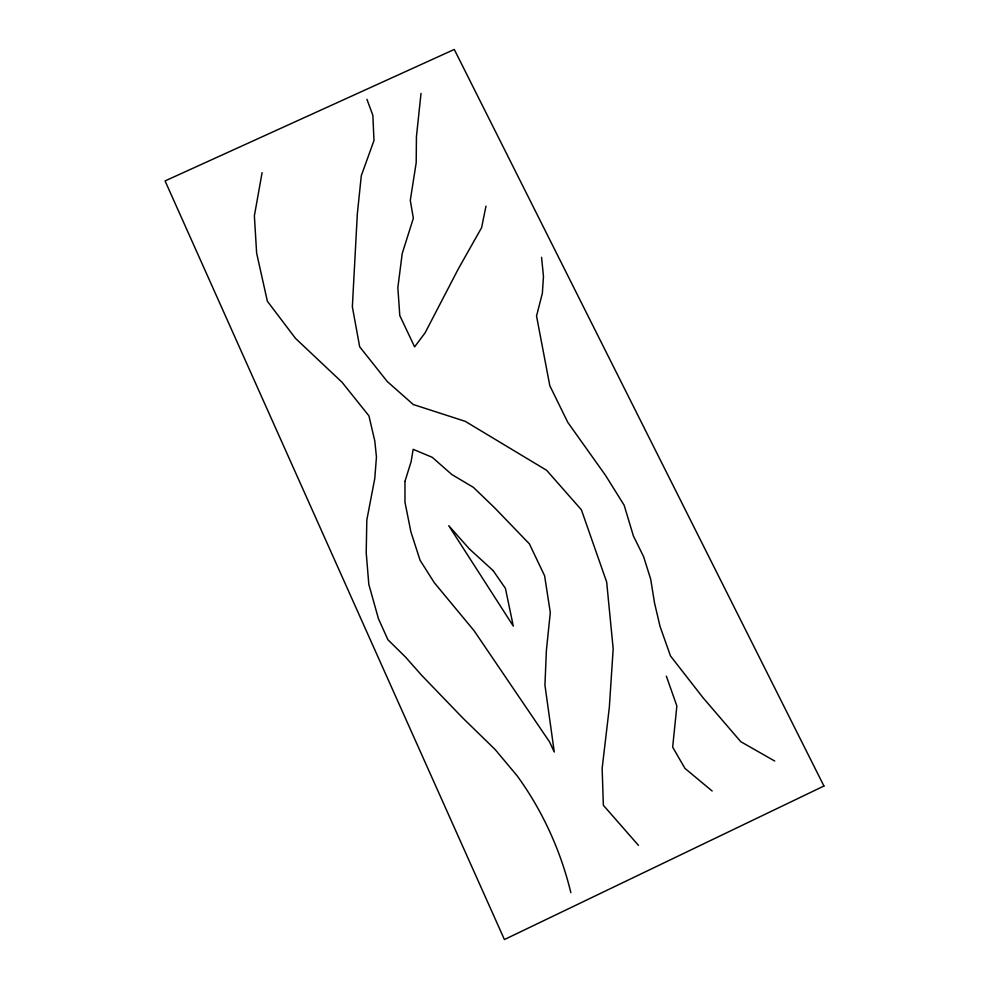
<?xml version="1.0" encoding="UTF-8"?>
<svg xmlns="http://www.w3.org/2000/svg" width="989" height="989" viewBox="0 0 989 989"><rect width="100%" height="100%" fill="white"/><g stroke="black" fill="none" stroke-linecap="round" stroke-linejoin="round"><path stroke-width="1.48" d="M421.017 93.423L416.431 136.667L416.196 162.74L410.287 200.347L413.353 218.285L402.214 253.493L397.85 287.651L399.791 315.565L414.614 346.867L425.047 332.922L458.414 268.724L481.594 227.668L485.982 206.132M262.097 172.655L254.371 215.862L256.646 253.196L267.364 301.237L295.513 338.386L342.046 382.261L368.922 415.825L374.794 440.958L376.45 457.017L374.782 478.441L366.82 520.016L366.214 552.777L368.81 584.314L378.441 618.694L387.911 639.722L405.527 657.067L421.623 675.277L462.778 717.989L495.044 749.415L517.16 775.821A331.884 312.697 -80.4 0 1 570.851 892.671M774.721 761.036L740.773 741.688L702.956 697.641L670.48 655.93L660.083 626.544L654.557 603.117L650.675 579.072L643.616 556.696L633.405 535.964L624.146 505.218L605.491 475.326L567.822 422.414L549.81 385.71L536.533 316.023L542.368 293.238L543.468 276.364L541.564 257.35M712.142 791.015L684.944 768.379L672.668 747.177L676.859 705.961L666.363 676.179M638.449 845.348L603.364 805.293L602.14 768.391L609.335 707.358L613.18 648.772L606.665 582.027L581.384 509.792L546.633 470.307L465.226 421.326L413.254 404.513L387.243 381.507L359.675 346.768L352.356 306.813L357.313 214.106L361.294 175.696L373.978 140.549L372.865 115.354L366.944 99.333M404.971 481.359L404.971 502.214L410.905 531.872L420.09 560.293L434.295 582.706L474.077 630.698L549.563 741.911L554.26 751.986L544.939 685.13L546.398 650.268L550.304 612.574L544.618 575.808L529.399 543.888L494.784 507.963L473.41 487.367L451.924 474.596L432.255 457.326L413.142 449.315L411.152 461.517L404.971 481.359M823.936 786.02L504.415 939.55L165.064 180.925L454.272 49.45L823.936 786.02M493.177 570.641L469.281 548.833L448.746 525.678L513.291 626.074L505.416 588.368L493.177 570.641"/></g></svg>
